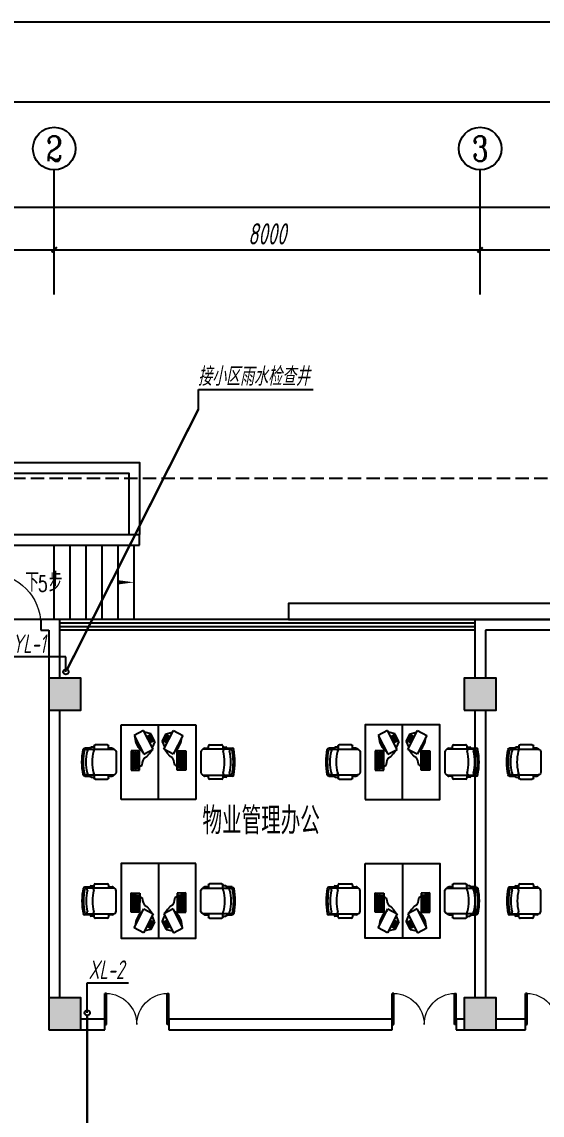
# Model space of a CAD drawing. Header units: millimetres. Extents: x 431368 to 504968, y -86454 to -30681.
# Drawn here: x 458347 to 468119, y -54168 to -33649 of the extents above; entities that cross this region are included whole.
import ezdxf
from ezdxf.enums import TextEntityAlignment as Align

# ---------------------------------------------------------------- set-up
doc = ezdxf.new("R2010")
doc.units = ezdxf.units.MM
doc.header["$LTSCALE"] = 1000
doc.header["$MEASUREMENT"] = 0
doc.linetypes.add('DASH', pattern=[0.35, 0.25, -0.1])
doc.layers.get('0').update_dxf_attribs({"linetype": 'CONTINUOUS'})
doc.layers.get('Defpoints').update_dxf_attribs({"linetype": 'CONTINUOUS'})
for name, color, linetype in [('A-FURN', 251, 'CONTINUOUS'), ('A-ROOM-IDEN', 31, 'CONTINUOUS'), ('AXIS', 3, 'CONTINUOUS'), ('AXIS_TEXT', 7, 'CONTINUOUS'), ('COLUMN', 9, 'CONTINUOUS'), ('CURTWALL', 4, 'CONTINUOUS'), ('DIM_SYMB', 3, 'CONTINUOUS'), ('PIPE-消防', 1, 'TG_X'), ('PIPE-雨水', 4, 'TG_Y'), ('PUB_HATCH', 8, 'CONTINUOUS'), ('PUB_TEXT', 7, 'CONTINUOUS'), ('ROAD', 8, 'CONTINUOUS'), ('STAIR', 2, 'CONTINUOUS'), ('TWT_LEAD', 3, 'CONTINUOUS'), ('TWT_TEXT', 7, 'CONTINUOUS'), ('VPIPE-消防', 1, 'TG_X'), ('VPIPE-雨水', 4, 'TG_Y'), ('WALL', 9, 'CONTINUOUS'), ('WINDOW', 4, 'CONTINUOUS'), ('填充', 8, 'CONTINUOUS'), ('看线', 254, 'CONTINUOUS'), ('防火分区', 1, 'CONTINUOUS')]:
    doc.layers.add(name, color=color, linetype=linetype)
doc.styles.add('_TCH_AXIS', font='COMPLEX', dxfattribs={"bigfont": 'GBCBIG'})
doc.styles.add('_TCH_DIM', font='SIMPLEX', dxfattribs={"bigfont": 'GBCBIG'})
doc.styles.add('COMPLEX', font='COMPLEX')
doc.styles.add('FS-TEXT', font='gbeitc.shx', dxfattribs={"width": 0.75, "height": 600, "bigfont": 'hztxt.shx'})
doc.styles.add('FS-TEXT_T3', font='gbeitc.shx', dxfattribs={"width": 0.75, "bigfont": 'hztxt.shx'})
doc.styles.get("Standard").update_dxf_attribs({"font": 'GBENOR', "bigfont": 'GBCBIG'})
doc.styles.add('TG_LINETYPE', font='SIMPLEX', dxfattribs={"width": 0.8, "height": 3, "bigfont": 'HZTXT'})
doc.linetypes.add('TG_X', pattern='A,2,-0.3,["X",TG_LINETYPE,S=0.1,R=0,X=-0.23,Y=-0.15],0', length=2.3)
doc.linetypes.add('TG_X1', pattern='A,2,-0.6,["X1",TG_LINETYPE,S=0.1,R=0,X=-0.52,Y=-0.15],0', length=2.6)
doc.linetypes.add('TG_Y', pattern='A,3.5,-0.4,["Y",TG_LINETYPE,S=0.1,R=0,X=-0.35,Y=-0.2],0', length=3.9)
doc.dimstyles.new('_TCH_ARCH&&100', dxfattribs={"dimtxt": 400, "dimasz": 100, "dimexe": 250, "dimexo": 300, "dimgap": 100, "dimtad": 1, "dimdec": 0, "dimzin": 0, "dimdsep": 46, "dimtxsty": 'FS-TEXT_T3', "dimblk": 'ARCHTICK', "dimcen": 0.09, "dimclrt": 7, "dimazin": 2, "dimtfac": 1, "dimtdec": 0, "dimtix": 1, "dimtmove": 2, "dimatfit": 3, "dimfxl": 1, "dimtolj": 1, "dimtzin": 0, "dimarcsym": 0})

# ---------------------------------------------------------------- blocks, each defined once
blk = doc.blocks.new('_AXISO')
blk.add_circle((0, 0), 0.5)
at = {"layer": 'AXIS_TEXT', "style": 'COMPLEX', "width": 1.041667}
blk.add_attdef('A', text='', height=0.56, dxfattribs=at).set_placement((-0.25, -0.28), (0.25, -0.28), align=Align.FIT)
blk = doc.blocks.new('fhjhf')
at = {"layer": '填充'}
for p, q in [((262938, 55631), (262555, 55631)), ((262424, 55241), (262424, 55471)), ((262444, 55491), (262504, 55491)), ((262481, 55491), (262481, 55561)), ((262504, 55581), (262504, 55056)), ((262988, 55056), (262988, 55581)), ((262988, 55491), (263049, 55491)), ((263009, 55561), (263009, 55491)), ((263069, 55471), (263069, 55241)), ((262504, 55221), (262444, 55221)), ((262464, 55163), (262464, 55221)), ((263049, 55221), (262988, 55221)), ((263029, 55221), (263029, 55163)), ((262504, 55143), (262484, 55143)), ((262484, 55045), (262484, 55143)), ((262988, 55143), (263009, 55143)), ((263009, 55143), (263009, 55045))]:
    blk.add_line(p, q, dxfattribs=at)
for centre, major_axis, start_param, end_param in [((262555, 55581), (-50.4, 0), -1.570796, 0), ((262555, 55581), (50.4, 0), 1.570796, 3.141593), ((262938, 55581), (-50.4, 0), 3.141593, 4.712389), ((262938, 55581), (-50.4, 0), 3.141593, 4.712389), ((262444, 55471), (-20.2, 0), -1.570796, 0), ((262444, 55471), (-20.2, 0), -1.570796, 0), ((262501, 55561), (20.6, 0), 1.413405, 3.132879), ((262501, 55561), (-20.2, 0), -1.570796, 0), ((262988, 55561), (20.2, 0), 0, 1.570796), ((262988, 55561), (20.2, 0), 0, 1.570796), ((263049, 55471), (20.2, 0), 0, 1.570796), ((263049, 55471), (-20.2, 0), 3.141593, 4.712389), ((262444, 55241), (20.2, 0), 3.141593, 4.712389), ((262444, 55241), (20.2, 0), 3.141593, 4.712389), ((262535, 55184), (-30.3, 0), 4.47248, 6.283185), ((262746, 56043), (-861, 0), 1.330887, 1.810706), ((262958, 55184), (30.3, 0), 0, 1.810706), ((263049, 55241), (-20.2, 0), 1.570796, 3.141593), ((263049, 55241), (-20.2, 0), 1.570796, 3.141593), ((262484, 55163), (-20.2, 0), 0, 1.570796), ((262484, 55163), (-20.2, 0), 0, 1.570796), ((262515, 55045), (-30.3, 0), 0, 1.364824), ((262515, 55045), (30.3, 0), 3.141593, 4.506416), ((262535, 55063), (-30.3, 0), 4.47248, 6.283185), ((262515, 55056), (10.1, 0), 3.141593, 4.500686), ((262746, 56146), (-1164, 0), 1.364824, 1.776769), ((262746, 56146), (-1164, 0), 1.364824, 1.776769), ((262746, 56126), (1114, 0), 4.500686, 4.924092), ((262746, 55922), (-861, 0), 1.330887, 1.810706), ((262958, 55063), (30.3, 0), 0, 1.810706), ((262978, 55056), (10.1, 0), -1.359094, 0), ((262978, 55045), (-30.3, 0), 1.776769, 3.141593), ((262978, 55045), (-30.3, 0), 1.776769, 3.141593), ((263009, 55163), (20.2, 0), 4.712389, 6.283185), ((263009, 55163), (20.2, 0), 4.712389, 6.283185)]:
    blk.add_ellipse(centre, major_axis=major_axis, ratio=0.991572, start_param=start_param, end_param=end_param, dxfattribs=at)
blk = doc.blocks.new('fdhfgkhk')
at = {"layer": '填充'}
for p, q in [((263342, 57350), (263508, 57458)), ((263508, 57458), (263729, 57124)), ((262965, 57284), (263044, 57424)), ((263282, 57108), (262965, 57284)), ((263004, 57298), (262999, 57290)), ((262999, 57290), (263272, 57138)), ((263277, 57147), (263004, 57298)), ((263012, 57313), (263007, 57305)), ((263007, 57305), (263281, 57153)), ((263286, 57161), (263012, 57313)), ((263021, 57328), (263016, 57320)), ((263016, 57320), (263289, 57168)), ((263294, 57176), (263021, 57328)), ((263029, 57343), (263024, 57334)), ((263024, 57334), (263298, 57183)), ((263302, 57191), (263029, 57343)), ((263037, 57358), (263033, 57349)), ((263033, 57349), (263306, 57197)), ((263311, 57206), (263037, 57358)), ((263044, 57424), (263360, 57248)), ((263054, 57387), (263049, 57379)), ((263049, 57379), (263323, 57227)), ((263327, 57235), (263054, 57387)), ((263101, 57392), (263148, 57419)), ((263148, 57419), (263193, 57405)), ((263193, 57405), (263232, 57394)), ((263232, 57394), (263290, 57393)), ((263290, 57393), (263330, 57418)), ((263330, 57418), (263405, 57432)), ((263563, 57016), (263342, 57350)), ((263405, 57432), (263482, 57441)), ((263652, 57408), (263530, 57424)), ((263597, 57372), (263685, 57238)), ((263610, 57381), (263699, 57247)), ((263626, 57391), (263714, 57257)), ((263652, 57408), (263741, 57274)), ((263741, 57274), (263707, 57157)), ((263272, 57138), (263277, 57147)), ((263281, 57153), (263286, 57161)), ((263360, 57248), (263282, 57108)), ((263289, 57168), (263294, 57176)), ((263298, 57183), (263302, 57191)), ((263306, 57197), (263311, 57206)), ((263323, 57227), (263327, 57235)), ((263729, 57124), (263563, 57016))]:
    blk.add_line(p, q, dxfattribs=at)
blk.add_ellipse((263776, 57393), major_axis=(-419, 0), ratio=0.991572, start_param=0.184715, end_param=0.975735, dxfattribs=at)
blk = doc.blocks.new('_FZH')
blk.add_lwpolyline([(-0.5, -0.5), (0.5, -0.5), (0.5, 0.5), (-0.5, 0.5)], close=True)
at = {"layer": 'PUB_HATCH'}
blk.add_solid([(-0.5, -0.5), (0.5, -0.5), (-0.5, 0.5), (0.5, 0.5)], dxfattribs=at)
blk = doc.blocks.new('$DorLib2D$00000002')
for p, q in [((-0.5, 0), (-0.5, 0.4875)), ((-0.475, 0.4875), (-0.5, 0.4875)), ((-0.475, 0), (-0.475, 0.4875)), ((0.475, 0), (0.475, 0.4875)), ((0.475, 0.4875), (0.5, 0.4875)), ((0.5, 0), (0.5, 0.4875)), ((-0.5, 0), (-0.475, 0)), ((0.5, 0), (0.475, 0))]:
    blk.add_line(p, q)
at = {"lineweight": 13}
for centre, start, end in [((-0.4875, 0), 0, 88.53072), ((0.4875, 0), 91.46928, 180)]:
    blk.add_arc(centre, 0.4875, start, end, dxfattribs=at)
blk = doc.blocks.new('$DorLib2D$00000001')
for p, q in [((0.45, 0.975), (0.5, 0.975)), ((0.45, 0), (0.45, 0.975)), ((0.5, 0), (0.5, 0.975)), ((0.5, 0), (0.45, 0))]:
    blk.add_line(p, q)
at = {"lineweight": 13}
blk.add_arc((0.475, 0), 0.975, 91.4693, 180, dxfattribs=at)
blk = doc.blocks.new('_ArchTick')
at = {"color": 0, "linetype": 'ByBlock', "const_width": 0.4}
blk.add_lwpolyline([(-0.5, -0.5), (0.5, 0.5)], dxfattribs=at)
blk = doc.blocks.new('*D43')
at = {"layer": 'AXIS', "color": 0, "lineweight": -2, "transparency": 16777216}
for p, q in [((451155, -38464), (451155, -36878)), ((490555, -38464), (490555, -36878)), ((451155, -37128), (490555, -37128))]:
    blk.add_line(p, q, dxfattribs=at)
at = {"layer": 'Defpoints', "color": 0, "transparency": 16777216}
for p in [(490555, -37128), (451155, -38764), (490555, -38764)]:
    blk.add_point(p, dxfattribs=at)
at = {"layer": 'AXIS', "color": 0, "lineweight": -2, "transparency": 16777216, "xscale": 100, "yscale": 100, "zscale": 100, "rotation": 180}
blk.add_blockref('_ArchTick', (451155, -37128), dxfattribs=at)
at = {"layer": 'AXIS', "color": 0, "lineweight": -2, "transparency": 16777216, "xscale": 100, "yscale": 100, "zscale": 100}
blk.add_blockref('_ArchTick', (490555, -37128), dxfattribs=at)
at = {"layer": 'AXIS', "color": 7, "transparency": 16777216, "insert": (470855, -36828), "char_height": 400, "attachment_point": 5, "style": 'FS-TEXT_T3'}
blk.add_mtext('\\A1;39400', dxfattribs=at)
blk = doc.blocks.new('*D52')
at = {"layer": 'AXIS', "color": 0, "lineweight": -2, "transparency": 16777216}
for p, q in [((451155, -38464), (451155, -37678)), ((458955, -38464), (458955, -37678)), ((451155, -37928), (458955, -37928))]:
    blk.add_line(p, q, dxfattribs=at)
at = {"layer": 'Defpoints', "color": 0, "transparency": 16777216}
for p in [(458955, -37928), (451155, -38764), (458955, -38764)]:
    blk.add_point(p, dxfattribs=at)
at = {"layer": 'AXIS', "color": 0, "lineweight": -2, "transparency": 16777216, "xscale": 100, "yscale": 100, "zscale": 100, "rotation": 180}
blk.add_blockref('_ArchTick', (451155, -37928), dxfattribs=at)
at = {"layer": 'AXIS', "color": 0, "lineweight": -2, "transparency": 16777216, "xscale": 100, "yscale": 100, "zscale": 100}
blk.add_blockref('_ArchTick', (458955, -37928), dxfattribs=at)
at = {"layer": 'AXIS', "color": 7, "transparency": 16777216, "insert": (455055, -37628), "char_height": 400, "attachment_point": 5, "style": 'FS-TEXT_T3'}
blk.add_mtext('\\A1;7800', dxfattribs=at)
blk = doc.blocks.new('*D53')
at = {"layer": 'AXIS', "color": 0, "lineweight": -2, "transparency": 16777216}
for p, q in [((458955, -38464), (458955, -37678)), ((466955, -38464), (466955, -37678)), ((458955, -37928), (466955, -37928))]:
    blk.add_line(p, q, dxfattribs=at)
at = {"layer": 'Defpoints', "color": 0, "transparency": 16777216}
for p in [(466955, -37928), (458955, -38764), (466955, -38764)]:
    blk.add_point(p, dxfattribs=at)
at = {"layer": 'AXIS', "color": 0, "lineweight": -2, "transparency": 16777216, "xscale": 100, "yscale": 100, "zscale": 100, "rotation": 180}
blk.add_blockref('_ArchTick', (458955, -37928), dxfattribs=at)
at = {"layer": 'AXIS', "color": 0, "lineweight": -2, "transparency": 16777216, "xscale": 100, "yscale": 100, "zscale": 100}
blk.add_blockref('_ArchTick', (466955, -37928), dxfattribs=at)
at = {"layer": 'AXIS', "color": 7, "transparency": 16777216, "insert": (462955, -37628), "char_height": 400, "attachment_point": 5, "style": 'FS-TEXT_T3'}
blk.add_mtext('\\A1;8000', dxfattribs=at)
blk = doc.blocks.new('*D54')
at = {"layer": 'AXIS', "color": 0, "lineweight": -2, "transparency": 16777216}
for p, q in [((466955, -38464), (466955, -37678)), ((474755, -38464), (474755, -37678)), ((466955, -37928), (474755, -37928))]:
    blk.add_line(p, q, dxfattribs=at)
at = {"layer": 'Defpoints', "color": 0, "transparency": 16777216}
for p in [(474755, -37928), (466955, -38764), (474755, -38764)]:
    blk.add_point(p, dxfattribs=at)
at = {"layer": 'AXIS', "color": 0, "lineweight": -2, "transparency": 16777216, "xscale": 100, "yscale": 100, "zscale": 100, "rotation": 180}
blk.add_blockref('_ArchTick', (466955, -37928), dxfattribs=at)
at = {"layer": 'AXIS', "color": 0, "lineweight": -2, "transparency": 16777216, "xscale": 100, "yscale": 100, "zscale": 100}
blk.add_blockref('_ArchTick', (474755, -37928), dxfattribs=at)
at = {"layer": 'AXIS', "color": 7, "transparency": 16777216, "insert": (470855, -37628), "char_height": 400, "attachment_point": 5, "style": 'FS-TEXT_T3'}
blk.add_mtext('\\A1;7800', dxfattribs=at)

msp = doc.modelspace()

# ---------------------------------------------------------------- linework, layer by layer
at = {"layer": 'A-FURN'}
for p, q in [((460213, -48245.3), (460213, -46845.3)), ((460213, -46845.3), (461613, -46845.3)), ((460630.4, -46947), (460455.4, -47039.8)), ((460815, -47302), (460630.4, -46947)), ((460767.5, -47010), (460648.7, -46982.2)), ((460913, -48245.3), (460913, -46845.3)), ((461011, -47302), (461195.6, -46947)), ((461058.5, -47010), (461177.3, -46982.2)), ((461195.6, -46947), (461370.6, -47039.8)), ((461613, -46845.3), (461613, -48245.3)), ((465496.4, -48245.3), (465496.4, -46845.3)), ((460455.4, -47039.8), (460640, -47394.8)), ((460782.9, -47183.4), (460708.9, -47041)), ((460797.6, -47175.6), (460723.6, -47033.3)), ((460813.7, -47167.1), (460739.7, -47024.8)), ((460841.5, -47152.3), (460767.5, -47010)), ((460841.5, -47152.3), (460796.7, -47266.8)), ((460984.5, -47152.3), (461058.5, -47010)), ((460984.5, -47152.3), (461029.3, -47266.8)), ((461012.3, -47167.1), (461086.3, -47024.8)), ((461028.4, -47175.6), (461102.4, -47033.3)), ((461043, -47183.4), (461117, -47041)), ((461370.6, -47039.8), (461186, -47394.8)), ((459627.2, -47279.9), (459529.7, -47279.9)), ((459540.3, -47300), (460065.9, -47300)), ((459627.2, -47300), (459627.2, -47279.9)), ((459705.9, -47259.7), (459647.2, -47259.7)), ((459705.9, -47239.5), (459705.9, -47300)), ((459955.9, -47219.3), (459725.9, -47219.3)), ((459975.9, -47300), (459975.9, -47239.5)), ((460045.9, -47279.9), (459975.9, -47279.9)), ((460115.9, -47350.5), (460115.9, -47733.7)), ((460559.6, -47329.4), (460399.3, -47330.6)), ((460399.3, -47330.6), (460399.3, -47692.9)), ((460421.1, -47353.1), (460430.9, -47353.1)), ((460421.1, -47665.9), (460421.1, -47353.1)), ((460430.9, -47353.1), (460430.9, -47665.8)), ((460438.1, -47353), (460447.9, -47352.9)), ((460438.1, -47665.7), (460438.1, -47353)), ((460447.9, -47352.9), (460447.9, -47665.7)), ((460455.2, -47352.9), (460464.9, -47352.8)), ((460455.2, -47665.6), (460455.2, -47352.9)), ((460464.9, -47352.8), (460464.9, -47665.5)), ((460472.2, -47352.8), (460481.9, -47352.7)), ((460472.2, -47665.5), (460472.2, -47352.8)), ((460481.9, -47352.7), (460481.9, -47665.4)), ((460489.2, -47352.6), (460498.9, -47352.6)), ((460489.2, -47665.4), (460489.2, -47352.6)), ((460498.9, -47352.6), (460498.9, -47665.3)), ((460523.2, -47352.4), (460532.9, -47352.3)), ((460523.2, -47665.1), (460523.2, -47352.4)), ((460532.9, -47352.3), (460532.9, -47665.1)), ((460559.6, -47691.7), (460559.6, -47329.4)), ((460640, -47394.8), (460815, -47302)), ((460693.6, -47439.2), (460742.2, -47380.3)), ((460742.2, -47380.3), (460787.4, -47316.6)), ((461186, -47394.8), (461011, -47302)), ((461083.7, -47380.3), (461038.6, -47316.6)), ((461132.3, -47439.2), (461083.7, -47380.3)), ((461266.3, -47329.4), (461426.7, -47330.6)), ((461266.3, -47691.7), (461266.3, -47329.4)), ((461293, -47352.3), (461293, -47665.1)), ((461302.7, -47352.4), (461293, -47352.3)), ((461302.7, -47665.1), (461302.7, -47352.4)), ((461327, -47352.6), (461327, -47665.3)), ((461336.7, -47352.6), (461327, -47352.6)), ((461336.7, -47665.4), (461336.7, -47352.6)), ((461344, -47352.7), (461344, -47665.4)), ((461353.7, -47352.8), (461344, -47352.7)), ((461353.7, -47665.5), (461353.7, -47352.8)), ((461361, -47352.8), (461361, -47665.5)), ((461370.8, -47352.9), (461361, -47352.8)), ((461370.8, -47665.6), (461370.8, -47352.9)), ((461378.1, -47352.9), (461378.1, -47665.7)), ((461387.8, -47353), (461378.1, -47352.9)), ((461387.8, -47665.7), (461387.8, -47353)), ((461395.1, -47353.1), (461395.1, -47665.8)), ((461404.8, -47353.1), (461395.1, -47353.1)), ((461404.8, -47665.9), (461404.8, -47353.1)), ((461426.7, -47330.6), (461426.7, -47692.9)), ((461710, -47350.5), (461710, -47733.7)), ((462285.6, -47300), (461760, -47300)), ((461780, -47279.9), (461850, -47279.9)), ((461850, -47300), (461850, -47239.5)), ((461870, -47219.3), (462100, -47219.3)), ((462120, -47239.5), (462120, -47300)), ((462120, -47259.7), (462178.7, -47259.7)), ((462198.7, -47300), (462198.7, -47279.9)), ((462198.7, -47279.9), (462296.3, -47279.9)), ((460559.6, -47625.8), (460606, -47598.6)), ((460606, -47598.6), (460615.8, -47552.1)), ((460615.8, -47552.1), (460625.5, -47513)), ((460625.5, -47513), (460652.2, -47461.5)), ((460652.2, -47461.5), (460693.6, -47439.2)), ((461173.7, -47461.5), (461132.3, -47439.2)), ((461200.4, -47513), (461173.7, -47461.5)), ((461210.2, -47552.1), (461200.4, -47513)), ((461219.9, -47598.6), (461210.2, -47552.1)), ((461266.3, -47625.8), (461219.9, -47598.6)), ((459529.7, -47804.3), (459627.2, -47804.3)), ((460065.9, -47784.1), (459540.3, -47784.1)), ((459627.2, -47784.1), (459627.2, -47804.3)), ((459705.9, -47784.1), (459705.9, -47844.6)), ((459975.9, -47844.6), (459975.9, -47784.1)), ((459975.9, -47807.9), (460045.9, -47807.9)), ((460399.3, -47692.9), (460559.6, -47691.7)), ((460430.9, -47665.8), (460421.1, -47665.9)), ((460447.9, -47665.7), (460438.1, -47665.7)), ((460464.9, -47665.5), (460455.2, -47665.6)), ((460481.9, -47665.4), (460472.2, -47665.5)), ((460498.9, -47665.3), (460489.2, -47665.4)), ((460532.9, -47665.1), (460523.2, -47665.1)), ((461426.7, -47692.9), (461266.3, -47691.7)), ((461293, -47665.1), (461302.7, -47665.1)), ((461327, -47665.3), (461336.7, -47665.4)), ((461344, -47665.4), (461353.7, -47665.5)), ((461361, -47665.5), (461370.8, -47665.6)), ((461378.1, -47665.7), (461387.8, -47665.7)), ((461395.1, -47665.8), (461404.8, -47665.9)), ((461760, -47784.1), (462285.6, -47784.1)), ((461850, -47807.9), (461780, -47807.9)), ((461850, -47844.6), (461850, -47784.1)), ((462120, -47784.1), (462120, -47844.6)), ((462198.7, -47784.1), (462198.7, -47804.3)), ((462296.3, -47804.3), (462198.7, -47804.3)), ((459647.2, -47824.4), (459705.9, -47824.4)), ((459725.9, -47864.8), (459955.9, -47864.8)), ((462100, -47864.8), (461870, -47864.8)), ((462178.7, -47824.4), (462120, -47824.4)), ((461613, -48245.3), (460213, -48245.3)), ((460913, -49445.3), (460913, -50845.3)), ((465496.4, -49445.3), (465496.4, -50845.3))]:
    msp.add_line(p, q, dxfattribs=at)
for points in [[(463354.9, -44867.9), (478354.9, -44867.9), (478354.9, -44567.9), (463354.9, -44567.9)], [(464796.4, -48245.3), (466196.4, -48245.3), (466196.4, -46845.3), (464796.4, -46845.3)], [(461613, -49445.3), (460213, -49445.3), (460213, -50845.3), (461613, -50845.3)], [(464796.4, -49445.3), (466196.4, -49445.3), (466196.4, -50845.3), (464796.4, -50845.3)]]:
    msp.add_lwpolyline(points, close=True, dxfattribs=at)
at = {"layer": 'A-FURN', "extrusion": (0, 0, -1)}
for centre, major_axis, start_param, end_param in [((460888.3, -47036.8), (203.4, 366.1), 3.326308, 4.1173278), ((460630.5, -47542.1), (0, 1164.4), 4.5064162, 4.9183618), ((460630.5, -47542.1), (0, 1164.4), 4.5064162, 4.9183618), ((460610.5, -47542.1), (0, 1114), 4.5006863, 4.9240916), ((459529.7, -47310.1), (0, 30.3), -1.3648236, 0), ((459529.7, -47310.1), (0, 30.3), -1.3648236, 0), ((459540.3, -47310.1), (0, 10.1), -1.3590937, 0), ((460406.2, -47542.1), (0, 861), 4.4724796, 4.9522984), ((459547.7, -47330.3), (0, 30.3), 0, 1.8107057), ((459647.2, -47279.9), (0, 20.2), -1.5707963, 0), ((459647.2, -47279.9), (0, 20.2), -1.5707963, 0), ((460527, -47542.1), (0, 861), 4.4724796, 4.9522984), ((459668.5, -47330.3), (0, 30.3), 0, 1.8107057), ((459725.9, -47239.5), (0, 20.2), -1.5707963, 0), ((459725.9, -47239.5), (0, 20.2), -1.5707963, 0), ((459955.9, -47239.5), (0, 20.2), 0, 1.5707963), ((459955.9, -47239.5), (0, 20.2), 0, 1.5707963), ((460045.9, -47300), (0, 20.2), 0, 1.5707963), ((460045.9, -47300), (0, 20.2), 0, 1.5707963), ((460065.9, -47350.5), (0, 50.4), 0, 1.5707963), ((460065.9, -47350.5), (0, 50.4), 0, 1.5707963), ((459529.7, -47774), (0, 30.3), 3.1415927, 4.5064162), ((459529.7, -47774), (0, 30.3), 3.1415927, 4.5064162), ((459540.3, -47774), (0, 10.1), 3.1415927, 4.5006863), ((459547.7, -47753.9), (0, 30.3), 1.330887, 3.1415927), ((459647.2, -47804.3), (0, 20.2), 3.1415927, 4.712389), ((459647.2, -47804.3), (0, 20.2), 3.1415927, 4.712389), ((459668.5, -47753.9), (0, 30.3), 1.330887, 3.1415927), ((460045.7, -47787.3), (0, 20.6), 1.413405, 3.1328792), ((460045.9, -47787.8), (0, 20.2), 1.5707963, 3.1415927), ((460065.9, -47733.7), (0, 50.4), 1.5707963, 3.1415927), ((460065.9, -47733.7), (0, 50.4), 1.5707963, 3.1415927), ((459725.9, -47844.6), (0, 20.2), 3.1415927, 4.712389), ((459725.9, -47844.6), (0, 20.2), 3.1415927, 4.712389), ((459955.9, -47844.6), (0, 20.2), 1.5707963, 3.1415927), ((459955.9, -47844.6), (0, 20.2), 1.5707963, 3.1415927)]:
    msp.add_ellipse(centre, major_axis=major_axis, ratio=0.9915716, start_param=start_param, end_param=end_param, dxfattribs=at)
at = {"layer": 'A-FURN'}
for centre, major_axis, start_param, end_param in [((460937.6, -47036.8), (203.4, -366.1), 0.1847154, 0.9757351), ((461760, -47350.5), (0, -50.4), 3.1415927, 4.712389), ((461760, -47350.5), (0, -50.4), 3.1415927, 4.712389), ((461780, -47300), (0, 20.2), 0, 1.5707963), ((461780, -47300), (0, 20.2), 0, 1.5707963), ((461870, -47239.5), (0, 20.2), 0, 1.5707963), ((461870, -47239.5), (0, -20.2), 3.1415927, 4.712389), ((462100, -47239.5), (0, -20.2), 1.5707963, 3.1415927), ((462100, -47239.5), (0, -20.2), 1.5707963, 3.1415927), ((462157.4, -47330.3), (0, 30.3), 0, 1.8107057), ((461298.9, -47542.1), (0, -861), 1.330887, 1.8107057), ((462178.7, -47279.9), (0, 20.2), 4.712389, 6.2831853), ((462178.7, -47279.9), (0, 20.2), 4.712389, 6.2831853), ((462278.2, -47330.3), (0, 30.3), 0, 1.8107057), ((461419.7, -47542.1), (0, -861), 1.330887, 1.8107057), ((462285.6, -47310.1), (0, 10.1), -1.3590937, 0), ((461215.5, -47542.1), (0, 1114), 4.5006863, 4.9240916), ((462296.3, -47310.1), (0, -30.3), 1.7767691, 3.1415927), ((462296.3, -47310.1), (0, -30.3), 1.7767691, 3.1415927), ((461195.5, -47542.1), (0, -1164.4), 1.3648236, 1.7767691), ((461195.5, -47542.1), (0, -1164.4), 1.3648236, 1.7767691), ((461760, -47733.7), (0, -50.4), -1.5707963, 0), ((461760, -47733.7), (0, 50.4), 1.5707963, 3.1415927), ((461780.2, -47787.3), (0, 20.6), 1.413405, 3.1328792), ((461780, -47787.8), (0, -20.2), -1.5707963, 0), ((462157.4, -47753.9), (0, -30.3), 4.4724796, 6.2831853), ((462178.7, -47804.3), (0, -20.2), 0, 1.5707963), ((462178.7, -47804.3), (0, -20.2), 0, 1.5707963), ((462278.2, -47753.9), (0, -30.3), 4.4724796, 6.2831853), ((462285.6, -47774), (0, 10.1), 3.1415927, 4.5006863), ((462296.3, -47774), (0, -30.3), 0, 1.3648236), ((462296.3, -47774), (0, 30.3), 3.1415927, 4.5064162), ((461870, -47844.6), (0, -20.2), -1.5707963, 0), ((461870, -47844.6), (0, -20.2), -1.5707963, 0), ((462100, -47844.6), (0, 20.2), 3.1415927, 4.712389), ((462100, -47844.6), (0, 20.2), 3.1415927, 4.712389)]:
    msp.add_ellipse(centre, major_axis=major_axis, ratio=0.9915716, start_param=start_param, end_param=end_param, dxfattribs=at)
at = {"layer": 'AXIS'}
for p, q in [((458954.9, -38764), (458954.9, -36428.1)), ((466954.9, -38764), (466954.9, -36428.1))]:
    msp.add_line(p, q, dxfattribs=at)
at = {"layer": 'CURTWALL'}
for p, q in [((466854.9, -44867.9), (459054.9, -44867.9)), ((466854.9, -44934.5), (459054.9, -44934.5)), ((466854.9, -45001.2), (459054.9, -45001.2)), ((466854.9, -45067.9), (459054.9, -45067.9))]:
    msp.add_line(p, q, dxfattribs=at)
at = {"layer": 'DIM_SYMB'}
msp.add_lwpolyline([(459114.5, -44167.9, 0, 0, 0), (460454.9, -44167.9, 0, 80, 0), (460154.9, -44167.9, 0, 0, 0)], format="xyseb", dxfattribs=at)
at = {"layer": 'PIPE-消防', "linetype": 'TG_X1', "ltscale": 0.6, "const_width": 45}
msp.add_lwpolyline([(459574.9, -75101.2), (459574.9, -52297.9)], dxfattribs=at)
at = {"layer": 'PIPE-雨水', "linetype": 'TG_Y', "ltscale": 0.6, "const_width": 45}
msp.add_lwpolyline([(459197.4, -45803.2), (461664.2, -40916.1)], dxfattribs=at)
at = {"layer": 'ROAD', "linetype": 'ByBlock'}
for p, q in [((456316.2, -33648.9), (485316.2, -33648.9)), ((457816.2, -35148.9), (483816.2, -35148.9))]:
    msp.add_line(p, q, dxfattribs=at)
at = {"layer": 'STAIR'}
for points in [[(457354.9, -44867.9), (457354.9, -43267.9), (460554.9, -43267.9)], [(460554.9, -43467.9), (460554.9, -43267.9)], [(457554.9, -44867.9), (457554.9, -43467.9), (460554.9, -43467.9)], [(458954.9, -44867.9), (458954.9, -43467.9)], [(459254.9, -44867.9), (459254.9, -43467.9)], [(459554.9, -44867.9), (459554.9, -43467.9)], [(459854.9, -44867.9), (459854.9, -43467.9)], [(460154.9, -44867.9), (460154.9, -43467.9)], [(460454.9, -44867.9), (460454.9, -43467.9)]]:
    msp.add_lwpolyline(points, dxfattribs=at)
at = {"layer": 'TWT_LEAD'}
for p, q in [((461664.2, -40916.1), (461664.2, -40548.7)), ((461664.2, -40548.7), (463820.3, -40548.7)), ((459174.9, -45565.5), (458062.7, -45565.5)), ((459174.9, -45847.9), (459174.9, -45565.5)), ((459574.9, -52247.9), (459574.9, -51683.2)), ((459574.9, -51683.2), (460351.2, -51683.2))]:
    msp.add_line(p, q, dxfattribs=at)
at = {"layer": 'VPIPE-消防', "linetype": 'Continuous'}
msp.add_circle((459574.9, -52247.9), 50, dxfattribs=at)
msp.add_circle((459574.9, -52247.9), 50, dxfattribs=at)
at = {"layer": 'VPIPE-雨水', "linetype": 'Continuous'}
msp.add_circle((459174.9, -45847.9), 50, dxfattribs=at)
at = {"layer": 'WALL'}
for p, q in [((459054.9, -44867.9), (458704.9, -44867.9)), ((458704.9, -44867.9), (458704.9, -45067.9)), ((459054.9, -44867.9), (459054.9, -45967.9)), ((466854.9, -44867.9), (466854.9, -45967.9)), ((474854.9, -44867.9), (466854.9, -44867.9)), ((458704.9, -45067.9), (458854.9, -45067.9)), ((458854.9, -45067.9), (458854.9, -45967.9)), ((467054.9, -45067.9), (467054.9, -45967.9)), ((474654.9, -45067.9), (467054.9, -45067.9)), ((458854.9, -46567.9), (458854.9, -51967.9)), ((459054.9, -46567.9), (459054.9, -51967.9)), ((466854.9, -46567.9), (466854.9, -51967.9)), ((467054.9, -46567.9), (467054.9, -51967.9)), ((459904.9, -52367.9), (459454.9, -52367.9)), ((459904.9, -52567.9), (459904.9, -52367.9)), ((465304.9, -52367.9), (461104.9, -52367.9)), ((461104.9, -52367.9), (461104.9, -52567.9)), ((465304.9, -52567.9), (465304.9, -52367.9)), ((466654.9, -52367.9), (466504.9, -52367.9)), ((466504.9, -52367.9), (466504.9, -52567.9)), ((467804.9, -52367.9), (467254.9, -52367.9)), ((467804.9, -52567.9), (467804.9, -52367.9)), ((459454.9, -52567.9), (459904.9, -52567.9)), ((461104.9, -52567.9), (465304.9, -52567.9)), ((466504.9, -52567.9), (466654.9, -52567.9)), ((467254.9, -52567.9), (467804.9, -52567.9))]:
    msp.add_line(p, q, dxfattribs=at)
at = {"layer": 'WINDOW'}
for points in [[(446854.9, -63267.9), (446854.9, -41917.9), (460554.9, -41917.9), (460554.9, -43267.9)], [(447054.9, -63067.9), (447054.9, -42117.9), (460354.9, -42117.9), (460354.9, -43267.9)], [(451054.9, -44367.9), (451054.9, -63267.9), (453454.9, -63267.9), (453454.9, -62767.9), (456254.9, -62767.9), (456254.9, -63267.9), (462054.9, -63267.9), (462054.9, -62767.9), (479654.9, -62767.9), (479654.9, -63267.9), (485454.9, -63267.9), (485454.9, -62767.9), (488254.9, -62767.9), (488254.9, -63267.9), (490654.9, -63267.9), (490654.9, -44367.9), (487204.9, -44367.9), (487204.9, -44867.9), (454504.9, -44867.9), (454504.9, -44367.9), (451054.9, -44367.9)]]:
    msp.add_lwpolyline(points, dxfattribs=at)
at = {"layer": '防火分区', "color": 6, "linetype": 'DASH'}
msp.add_line((504967.5, -42217.9), (431367.5, -42217.9), dxfattribs=at)

# ---------------------------------------------------------------- block references
at = {"layer": 'AXIS'}
ref = msp.add_blockref('_AXISO', (458954.9, -36028.1), dxfattribs=dict(at, xscale=800, yscale=800, zscale=800))
ref.add_attrib('A', '2', dxfattribs={"layer": 'AXIS_TEXT', "height": 465.9, "style": '_TCH_AXIS'}).set_placement((458799.6, -36261.1), (459110.2, -36261.1), align=Align.FIT)
ref = msp.add_blockref('_AXISO', (466954.9, -36028.1), dxfattribs=dict(at, xscale=800, yscale=800, zscale=800))
ref.add_attrib('A', '3', dxfattribs={"layer": 'AXIS_TEXT', "height": 465.9, "style": '_TCH_AXIS'}).set_placement((466799.6, -36261.1), (467110.2, -36261.1), align=Align.FIT)
at = {"layer": 'COLUMN', "xscale": 600, "yscale": 600, "zscale": 600}
for p in [(459154.9, -46267.9), (466954.9, -46267.9), (459154.9, -52267.9), (466954.9, -52267.9)]:
    msp.add_blockref('_FZH', p, dxfattribs=at)
at = {"layer": 'WINDOW', "xscale": 1000, "yscale": -1000, "zscale": 1000, "rotation": 180}
msp.add_blockref('$DorLib2D$00000001', (458204.9, -44967.9), dxfattribs=at)
at = {"layer": 'WINDOW', "xscale": -1200, "yscale": 1200, "zscale": -1200}
for p in [(460504.9, -52467.9), (465904.9, -52467.9), (468404.9, -52467.9)]:
    msp.add_blockref('$DorLib2D$00000002', p, dxfattribs=at)
at = {"layer": '看线', "linetype": 'ByBlock', "xscale": -1}
for name, p, rotation in [('fdhfgkhk', (287185, -249732.5), 240.9410478758817), ('fhjhf', (409067.8, -310288.5), 270), ('fhjhf', (412463.1, -310288.5), 270), ('fhjhf', (517341.5, 212598), 90), ('fhjhf', (521924.9, 212598), 90), ('fdhfgkhk', (639224.3, 152041.9), 60.9410478758817), ('fdhfgkhk', (643807.7, 152041.9), 60.9410478758817)]:
    msp.add_blockref(name, p, dxfattribs=dict(at, rotation=rotation))
at = {"layer": '看线', "linetype": 'ByBlock'}
for name, p, rotation in [('fdhfgkhk', (643807.7, -249732.5), 119.0589521241183), ('fhjhf', (521924.9, -310288.5), 90), ('fhjhf', (404484.4, 212598), 270), ('fhjhf', (409067.8, 212598), 270), ('fhjhf', (412463.1, 212598), 270), ('fdhfgkhk', (282601.6, 152041.9), 299.0589521241183), ('fdhfgkhk', (287185, 152041.9), 299.0589521241183)]:
    msp.add_blockref(name, p, dxfattribs=dict(at, rotation=rotation))

# ---------------------------------------------------------------- texts
at = {"layer": 'A-ROOM-IDEN', "color": 8}
msp.add_text('物业管理办公', height=510.64, dxfattribs=at).set_placement((461738.8, -48897.5))
at = {"layer": 'PUB_TEXT', "style": '_TCH_DIM'}
for s, p in [('下', (458412.6, -44342.9)), ('步', (458850.9, -44342.9))]:
    msp.add_text(s, height=357.4, dxfattribs=at).set_placement(p)
at = {"layer": 'PUB_TEXT', "style": '_TCH_DIM', "width": 0.705882}
msp.add_text('5', height=297.5, dxfattribs=at).set_placement((458650.9, -44342.9))
at = {"layer": 'TWT_TEXT', "style": 'FS-TEXT', "width": 0.75}
for s, p in [('接小区雨水检查井', (461652.5, -40478.7)), ('YL-1', (458167.7, -45495.5)), ('XL-2', (459600.9, -51613.2))]:
    msp.add_text(s, height=350, dxfattribs=at).set_placement(p)

# ---------------------------------------------------------------- dimensions: what is measured, and where the dimension line sits
at = {"layer": 'AXIS'}
for p1, p2, distance, picture, middle in [((451154.9, -38764), (490554.9, -38764), 1635.9, '*D43', (470854.9, -36828.1)), ((451154.9, -38764), (458954.9, -38764), 835.9, '*D52', (455054.9, -37628.1)), ((458954.9, -38764), (466954.9, -38764), 835.9, '*D53', (462954.9, -37628.1)), ((466954.9, -38764), (474754.9, -38764), 835.9, '*D54', (470854.9, -37628.1))]:
    dim = msp.add_aligned_dim(p1=p1, p2=p2, distance=distance, dimstyle='_TCH_ARCH&&100', dxfattribs=at)
    dim.commit()
    dim.dimension.update_dxf_attribs({"geometry": picture, "text_midpoint": middle})

doc.saveas('drawing.dxf')
